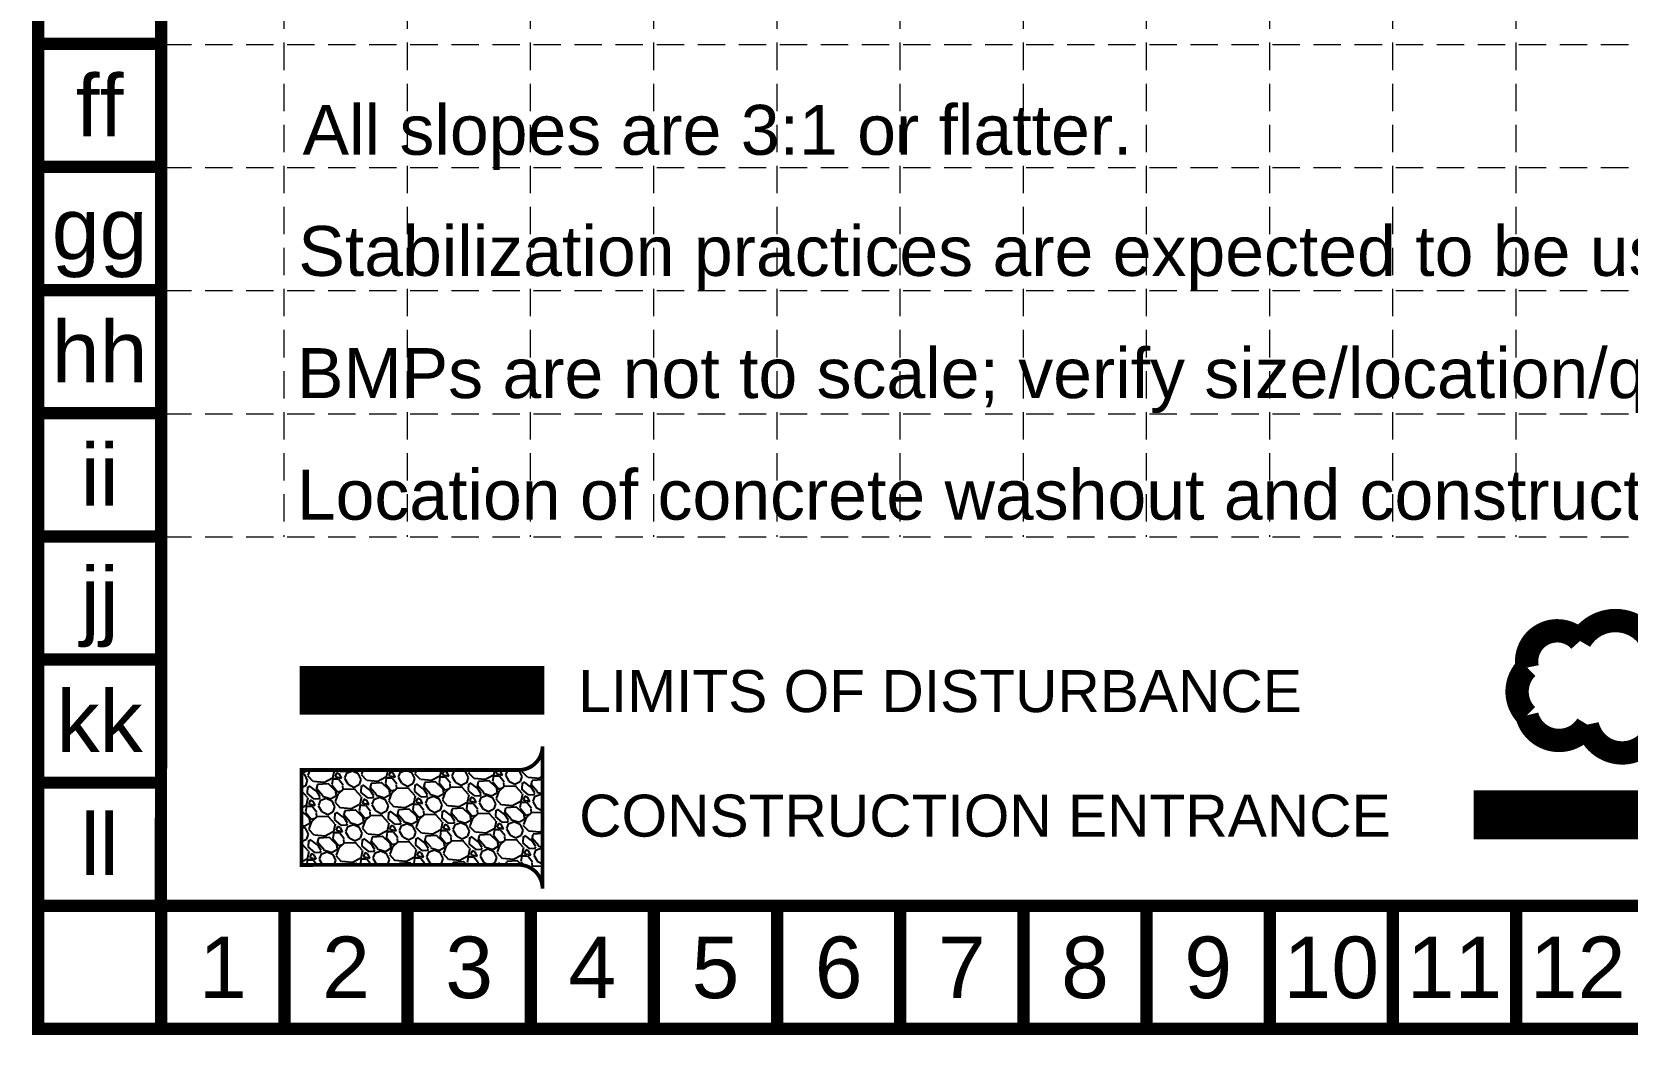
# Model space of a CAD drawing. Header units: inches. Extents: x 2547543 to 2548696, y 7125653 to 7126375.
# Drawn here: x 2547542.7 to 2547775.8, y 7125653.5 to 7125800.1 of the extents above; entities that cross this region are included whole.
import ezdxf
from ezdxf.enums import TextEntityAlignment as Align

# ---------------------------------------------------------------- set-up
doc = ezdxf.new("R2010")
doc.units = ezdxf.units.IN
doc.header["$MEASUREMENT"] = 0
doc.linetypes.add('HIDDEN', pattern=[0.375, 0.25, -0.125])
for name, color, linetype in [('BASE', 7, 'Continuous'), ('GRID', 254, 'HIDDEN'), ('LEGEND', 7, 'Continuous')]:
    doc.layers.add(name, color=color, linetype=linetype)
doc.styles.add("L200'", font='ARIAL.TTF', dxfattribs={"height": 0.001968503937008})
doc.styles.get("Standard").update_dxf_attribs({"font": 'ARIAL.TTF'})

msp = doc.modelspace()

# ---------------------------------------------------------------- hatches: boundary and pattern name
at = {"layer": 'LEGEND'}
h = msp.add_hatch(dxfattribs=at)
h.set_pattern_fill('GRAVEL', color=4, scale=5.54504227191931, angle=-43.93425516442545, style=0)
h.set_pattern_definition([(184.0785448355745, (2539831.417909753, 7122324.113872329), (-66.57146803771694, -5.16005007089325), [0.7460078070949356, -73.85490598341318]), (141.0354448355745, (2539830.673789879, 7122324.060813385), (51.765544095012, -42.17481815669095), [1.280172819233468, -126.7370702888174]), (88.57614483557452, (2539829.678410281, 7122324.865835669), (-2.388837196098304, -82.39836009119882), [0.9026663413612013, -89.36407869560432]), (223.3394448355745, (2539827.159234758, 7122325.367997847), (80.93978263379319, 76.01642400059988), [1.165778597163772, -115.4120589390443]), (248.8994448355745, (2539826.311363479, 7122324.567901904), (26.20197843375593, 67.15491922188406), [1.143138189567525, -113.1708360283686]), (313.3394448355745, (2539825.899825632, 7122323.501409951), (-76.01642400059988, 80.93978263379316), [1.165778597163772, -115.4120589390443]), (353.7599448355745, (2539826.699921576, 7122322.653538671), (-90.38472738496174, 10.08349438643687), [1.541682557819454, -152.626451233196]), (28.32104483557454, (2539828.232468883, 7122322.485967728), (112.5936083366467, 60.91874169733289), [1.455507055871556, -144.0952484366645]), (77.49534483557453, (2539829.513756467, 7122323.176478012), (18.06974963722786, 82.69008577648383), [1.169726667261371, -115.8030675948478]), (131.3021448355745, (2539829.767025401, 7122324.318458012), (40.07776174511938, -46.31379250522679), [1.33542362043087, -65.4357296759013]), (178.4631448355746, (2539828.885607156, 7122325.321681076), (-90.23887748180509, 2.242970285128372), [1.726992325504727, -170.9723677609402]), (94.87984483557395, (2539831.074016486, 7122321.519208759), (-4.868347263036255, 50.89043569183057), [0.5894435385472926, -58.35515984308417]), (127.5349448355745, (2539831.02387467, 7122322.106518283), (44.21673138572552, -58.00169561475794), [1.121412713946145, -111.0201248426975]), (181.0657448355745, (2539830.340657205, 7122322.995779997), (-3.847331715530584, -3.993188137016209), [0.784185423137093, -7.05768544336066]), (159.2643448355745, (2539830.522813786, 7122323.744275562), (27.66059957983512, -11.25027249399046), [0.4222993293448308, -41.80748388899689]), (247.8671448355745, (2539830.127870786, 7122323.89379309), (7.548806081356152, 15.82689197481375), [0.5972176878125256, -29.26374987844783]), (347.0295448355745, (2539829.902865211, 7122323.34058118), (19.6742234115709, -3.555600246123058), [0.9699886995845729, -31.36288662594788]), (117.6308448355745, (2539830.848102992, 7122323.122868422), (4.13905115642017, -11.68784324707767), [0.7013979420173414, -16.83356724354302]), (332.4552448355745, (2539827.811822384, 7122326.125244795), (51.47384131915161, -26.49378211487253), [0.9825814905841017, -97.27581709472835]), (26.41194483557449, (2539828.683030683, 7122325.670857951), (-58.29337261832497, -28.5357606275096), [0.8243315291857967, -81.60864949308345]), (249.2643448355745, (2539831.617569097, 7122323.921505802), (11.25027249399047, 27.66059957983511), [0.8445931136473884, -41.38519010469429]), (299.6762448355745, (2539831.318534038, 7122323.131619804), (-28.38991426476221, 50.45284530072599), [0.9825814905841012, -97.27581709472828]), (295.5097448355746, (2539825.426477458, 7122323.649468916), (-12.27129622537926, 27.22301753707582), [0.9475368234255713, -46.42932652802207]), (250.8408448355745, (2539825.834547531, 7122322.794304818), (22.35474562286645, 63.16169215299434), [0.7939280624088625, -78.59899462436506]), (22.86714483557454, (2539827.810170441, 7122319.889845595), (27.22303068336581, 12.27126728245852), [0.8445931136473901, -41.38519010469436]), (333.4197448355745, (2539828.588387929, 7122320.218051931), (-67.30073872819067, 34.04257894104131), [0.9295209810841059, -92.02232760042423]), (25.50974483557453, (2539825.85350886, 7122321.775037553), (-27.22301753707582, -12.27129622537924), [0.4737684117127859, -46.90309493973488]), (57.37564483557449, (2539827.570579228, 7122320.120685427), (11.39614754788639, 19.82007202423485), [0.2827417054451655, -27.99153419487455]), (122.0295448355745, (2539827.723013884, 7122320.358818077), (8.132239833220389, -15.53517281954662), [1.143138189567523, -21.7196533269943]), (142.0747448355744, (2539827.116743031, 7122321.327943528), (43.77919591771358, -34.4801201155289), [1.059380326050184, -104.8785025628269]), (259.7558448355745, (2539829.556605463, 7122322.981194358), (3.701467118290512, 11.83370769602344), [0.799717086540746, -19.19321562202018]), (309.2229448355745, (2539829.414380752, 7122322.194225487), (60.18948296820884, -73.39102222328114), [1.396208373815639, -138.2243905709306]), (17.01114483557456, (2539830.297257562, 7122321.112597249), (-42.90406286834062, -12.56298764040223), [0.5708953721477228, -56.5188081938927]), (46.06574483557452, (2539830.843176654, 7122321.279617544), (-0.1458563763505228, 7.840517426306889), [0.3327025363151584, -5.21233973560415]), (76.3221448355745, (2539827.152299208, 7122321.524685745), (-10.95859593596985, -43.34162054374055), [0.7703394525841184, -76.26384978768772]), (4.07854483557453, (2539827.334455789, 7122322.27318131), (66.57146803771694, 5.16005007089326), [1.492015614189871, -73.10889817631822]), (316.0657448355745, (2539828.822695536, 7122322.379299195), (7.840517426306891, 0.1458563763505238), [1.441710990699021, -4.103331281220289]), (281.3705448355745, (2539829.86092413, 7122321.378993259), (-13.00049928954842, 66.42562585123004), [0.8767488137822498, -86.79806602393545]), (210.1203448355744, (2539830.03377868, 7122320.51945347), (-19.38250904645389, -12.12541801199577), [0.8073692448759956, -39.5611484493465]), (163.7117448355745, (2539829.33542493, 7122320.114300525), (-114.343869307423, 33.16736403000631), [1.314535446192542, -130.1392254297102]), (131.4918448355745, (2539828.073649323, 7122320.482989375), (-48.06412142339138, 54.00846511412097), [1.390691056755091, -137.6782649026127])])
edge = h.paths.add_edge_path()
edge.add_line((2547617.303928289, 7125674.89700514), (2547617.303928289, 7125695.693134303))
edge.add_arc((2547613.837907458, 7125695.693134304), 3.466020830697115, 270.03905593485706, 359.9999999969242, ccw=False)
edge.add_line((2547613.840270088, 7125692.227114278), (2547582.07631364, 7125692.224237206))
edge.add_line((2547582.07631364, 7125692.224237206), (2547582.07631364, 7125678.349761305))
edge.add_line((2547582.07631364, 7125678.349761306), (2547613.835544829, 7125678.363025165))
edge.add_arc((2547613.837907459, 7125674.89700514), 3.466020830577383, 1.0938947525573894e-09, 90.03905593902772, ccw=False)

# ---------------------------------------------------------------- linework, layer by layer
at = {"layer": 'BASE', "const_width": 1.799999999973807}
for points in [[(2547543.583313602, 7125654.376313475), (2548695.583313586, 7125654.376313475), (2548695.583313586, 7126374.376313465), (2547543.583313602, 7126374.376313465)], [(2547561.543997881, 7125672.371599755), (2548677.633600889, 7125672.340385177), (2548677.610338688, 7126356.384924904), (2547561.770809304, 7126356.405646428)]]:
    msp.add_lwpolyline(points, close=True, dxfattribs=at)
for points in [[(2547561.583313602, 7125798.376313473), (2547543.583313602, 7125798.376313473)], [(2547561.583313602, 7125780.376313473), (2547543.583313602, 7125780.376313473)], [(2547561.583313602, 7125762.376313473), (2547543.583313602, 7125762.376313473)], [(2547561.583313602, 7125744.376313473), (2547543.583313602, 7125744.376313473)], [(2547561.583313602, 7125726.376313474), (2547543.583313602, 7125726.376313474)], [(2547561.583313602, 7125708.376313474), (2547543.583313602, 7125708.376313474)], [(2547561.583313602, 7125690.376313474), (2547543.583313602, 7125690.376313474)], [(2547561.583313602, 7125672.376313475), (2547543.583313602, 7125672.376313475)], [(2547561.583313602, 7125654.376313475), (2547561.583313602, 7125672.376313475)], [(2547579.583313602, 7125654.376313475), (2547579.583313602, 7125672.376313475)], [(2547597.583313602, 7125654.376313475), (2547597.583313602, 7125672.376313475)], [(2547615.583313602, 7125654.376313475), (2547615.583313602, 7125672.376313475)], [(2547633.583313601, 7125654.376313475), (2547633.583313601, 7125672.376313475)], [(2547651.583313601, 7125654.376313475), (2547651.583313601, 7125672.376313475)], [(2547669.583313601, 7125654.376313475), (2547669.583313601, 7125672.376313475)], [(2547687.5833136, 7125654.376313475), (2547687.5833136, 7125672.376313475)], [(2547705.5833136, 7125654.376313475), (2547705.5833136, 7125672.376313475)], [(2547723.5833136, 7125654.376313475), (2547723.5833136, 7125672.376313475)], [(2547741.5833136, 7125654.376313475), (2547741.5833136, 7125672.376313475)], [(2547759.583313599, 7125654.376313475), (2547759.583313599, 7125672.376313475)]]:
    msp.add_lwpolyline(points, dxfattribs=at)
at = {"layer": 'GRID', "color": 252, "linetype": 'HIDDEN', "lineweight": 0, "ltscale": 16}
for p, q in [((2547579.523132143, 7126356.547205457), (2547579.523132143, 7125726.296813901)), ((2547597.523132143, 7126356.547205457), (2547597.523132143, 7125726.296813901)), ((2547615.523132142, 7126356.547205457), (2547615.523132142, 7125726.296813901)), ((2547633.523132142, 7126356.547205457), (2547633.523132142, 7125726.296813901)), ((2547651.523132142, 7126356.547205457), (2547651.523132142, 7125726.296813901)), ((2547669.523132142, 7126356.547205457), (2547669.523132142, 7125726.296813901)), ((2547687.523132141, 7126356.547205457), (2547687.523132141, 7125726.296813901)), ((2547705.523132141, 7126356.547205457), (2547705.523132141, 7125726.296813901)), ((2547723.523132141, 7126356.547205457), (2547723.523132141, 7125726.296813901)), ((2547741.52313214, 7126356.547205457), (2547741.52313214, 7125726.296813901)), ((2547759.52313214, 7126356.547205457), (2547759.52313214, 7125726.296813901)), ((2547561.986892405, 7125798.2968139), (2548677.986892388, 7125798.2968139)), ((2547561.986892405, 7125780.2968139), (2548677.986892388, 7125780.2968139)), ((2547561.986892405, 7125762.2968139), (2548677.986892388, 7125762.2968139)), ((2547561.986892405, 7125744.296813901), (2548677.986892388, 7125744.296813901)), ((2547561.986892405, 7125726.296813901), (2548677.986892388, 7125726.296813901))]:
    msp.add_line(p, q, dxfattribs=at)
at = {"layer": 'LEGEND', "color": 170, "ltscale": 100, "const_width": 3.413151668470332}
msp.add_lwpolyline([(2547768.932601048, 7125711.08994636, 0.5205670505517462), (2547768.932601048, 7125711.08994636, 0.7651954600696135), (2547761.211991318, 7125707.203303694, 0.4178788784126488), (2547761.16416518, 7125700.210319814, 0.6649002420699669), (2547769.987031388, 7125698.86346089, 0.744833174426672), (2547779.938018578, 7125698.027983138, 0.9756416855879776), (2547786.137011842, 7125704.431471059, 0.5205670505517462), (2547784.593452429, 7125712.145678526, 0.5205670505517462), (2547778.933732321, 7125711.631397416, 0.5402640007904789), (2547768.932601048, 7125711.08994636)], format="xyb", close=True, dxfattribs=at)
at = {"layer": 'LEGEND', "color": 1, "linetype": 'HIDDEN', "ltscale": 40, "const_width": 7.127999999896274}
msp.add_lwpolyline([(2547581.812171281, 7125703.890167611), (2547617.578987675, 7125703.890167611)], dxfattribs=at)
at = {"layer": 'LEGEND', "color": 4, "const_width": 0.554504227191931}
msp.add_lwpolyline([(2547617.303928289, 7125674.89700514), (2547617.303928289, 7125695.693134303, -0.4140139244211871), (2547613.840270088, 7125692.227114278), (2547582.07631364, 7125692.224237206), (2547582.07631364, 7125678.349761306), (2547613.835544829, 7125678.363025165, -0.4144132285109485)], format="xyb", close=True, dxfattribs=at)
at = {"layer": 'LEGEND', "color": 200, "const_width": 7.127999999896274}
msp.add_lwpolyline([(2547753.38215807, 7125685.676756357), (2547789.148974463, 7125685.676756357)], dxfattribs=at)

# ---------------------------------------------------------------- texts
at = {"layer": 'BASE'}
for s, p in [('ff', (2547552.583313602, 7125789.376313473)), ('gg', (2547552.583313602, 7125771.376313473)), ('hh', (2547552.583313602, 7125753.376313473)), ('ii', (2547552.583313602, 7125735.376313474)), ('jj', (2547552.583313602, 7125717.376313474)), ('kk', (2547552.583313602, 7125699.376313474)), ('ll', (2547552.583313602, 7125681.376313474)), ('1', (2547570.583313602, 7125663.376313475)), ('2', (2547588.583313602, 7125663.376313475)), ('3', (2547606.583313602, 7125663.376313475)), ('4', (2547624.583313601, 7125663.376313475)), ('5', (2547642.583313601, 7125663.376313475)), ('6', (2547660.583313601, 7125663.376313475)), ('7', (2547678.583313601, 7125663.376313475)), ('8', (2547696.5833136, 7125663.376313475)), ('9', (2547714.5833136, 7125663.376313475)), ('10', (2547732.5833136, 7125663.376313475)), ('11', (2547750.583313599, 7125663.376313475)), ('12', (2547768.583313599, 7125663.376313475))]:
    msp.add_text(s, height=8.999999999869033, dxfattribs=at).set_placement(p, align=Align.MIDDLE_CENTER)
at = {"layer": 'BASE', "color": 7, "style": "L200'"}
for s, p in [('All slopes are 3:1 or flatter.', (2547582.237958271, 7125782.15548895)), ('Stabilization practices are expected to be used at all disturbed areas.', (2547581.613724226, 7125764.452129098)), ('BMPs are not to scale; verify size/location/quantity in the field prior to installation.', (2547581.421626591, 7125746.593002902)), ('Location of concrete washout and construction entrance will be determined in the field and will be reflected on this Site Map.', (2547581.397298475, 7125728.821200284))]:
    msp.add_text(s, height=7.299797662261604, dxfattribs=at).set_placement(p)
at = {"layer": 'LEGEND', "style": "L200'"}
for s, p in [('LIMITS OF DISTURBANCE', (2547622.531306893, 7125700.692604783)), ('CONSTRUCTION ENTRANCE', (2547622.657576387, 7125682.486190831))]:
    msp.add_text(s, height=6.137836399387163, dxfattribs=at).set_placement(p)

doc.saveas('drawing.dxf')
